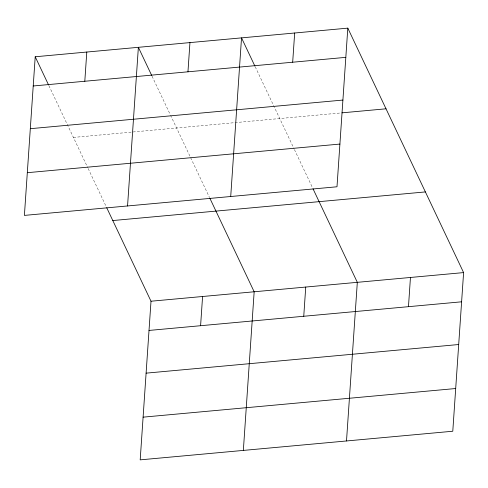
<?xml version="1.0" encoding="UTF-8"?>
<svg xmlns="http://www.w3.org/2000/svg" width="488" height="488" viewBox="0 0 488 488"><rect width="100%" height="100%" fill="white"/><g stroke="black" fill="none" stroke-linecap="round" stroke-linejoin="round"><path stroke-width="0.37" stroke-dasharray="2.44 1.83" d="M73.426 137.433L341.234 112.911M255.218 66.777L294.142 148.95M294.459 149.627L312.704 188.142M152.067 76.226L170.214 114.546M170.532 115.217L209.547 197.591M48.91 85.674L87.828 167.841M88.151 168.519L106.39 207.034"/><path stroke-width="0.73" d="M35.215 56.767L24.4 215.403L336.995 186.776L347.81 28.139L35.215 56.767L48.587 84.997M84.802 81.258L86.791 52.039M127.557 205.96L138.372 47.318L151.744 75.555M106.713 207.711L151.006 301.224L140.19 459.861L452.785 431.233L463.6 272.597L347.81 28.139M187.959 71.809L189.948 42.596M200.592 325.716L202.581 296.497M230.714 196.511L241.529 37.869L254.901 66.106M243.347 450.418L254.163 291.775L209.87 198.262M292.678 62.22L294.673 33.001M303.75 316.267L305.738 287.054M346.504 440.969L357.32 282.326L313.028 188.819M408.468 306.678L410.457 277.459M33.221 85.979L345.821 57.352M30.311 128.692L342.905 100.064M341.99 112.838L386.02 108.806M27.31 172.697L339.91 144.07M112.795 220.552L425.39 191.924M151.006 301.224L463.6 272.597M149.011 330.437L461.605 301.81M146.101 373.149L458.696 344.522M143.1 417.155L455.694 388.527"/></g></svg>
